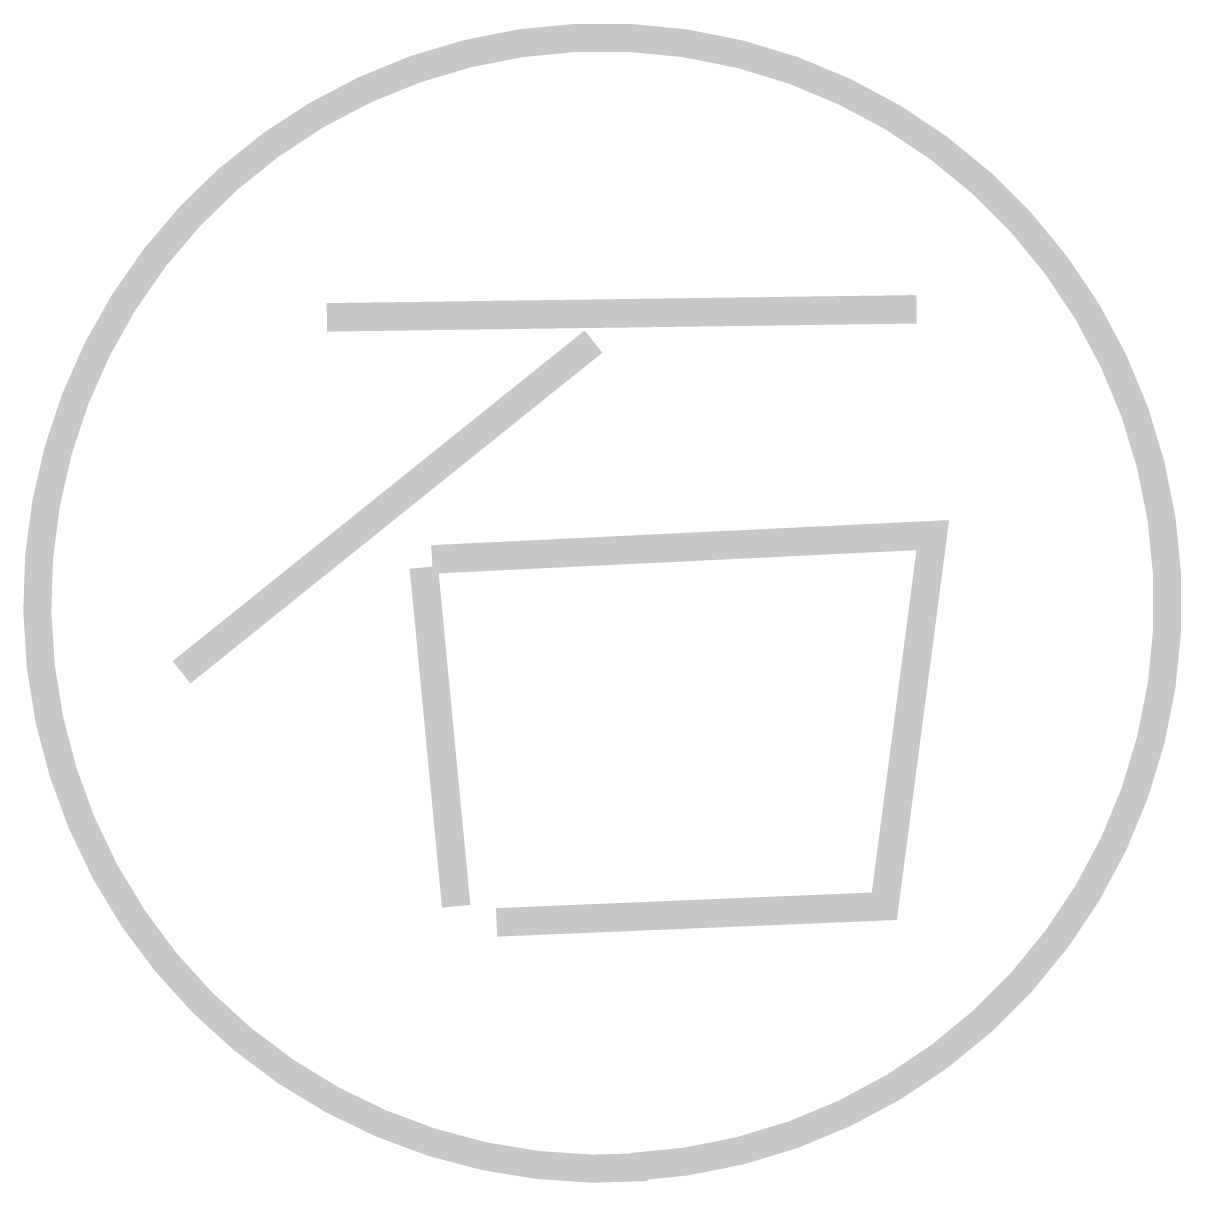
# Model space of a CAD drawing. Extents: x 0.01 to 3.06, y 0 to 3.05.
import ezdxf

# ---------------------------------------------------------------- set-up
doc = ezdxf.new("R2010")
doc.units = 0
doc.header["$MEASUREMENT"] = 0
doc.layers.get('0').update_dxf_attribs({"linetype": 'CONTINUOUS'})

msp = doc.modelspace()

# ---------------------------------------------------------------- linework, layer by layer
at = {"const_width": 0.0739}
msp.add_lwpolyline([(1.6049, 0.0451, 1), (1.4582, 3.0161, 1.014165), (1.6468, 0.0451, -0.038756)], format="xyb", dxfattribs=at)
at = {"const_width": 0.075}
for points in [[(0.8055, 2.2809), (2.3578, 2.3021)], [(1.5072, 2.2172), (0.4227, 1.3469)], [(1.0819, 1.6441), (2.4003, 1.7078), (2.2727, 0.7314), (1.252, 0.6889)], [(1.0606, 1.6229), (1.1457, 0.7314)]]:
    msp.add_lwpolyline(points, dxfattribs=at)

doc.saveas('drawing.dxf')
